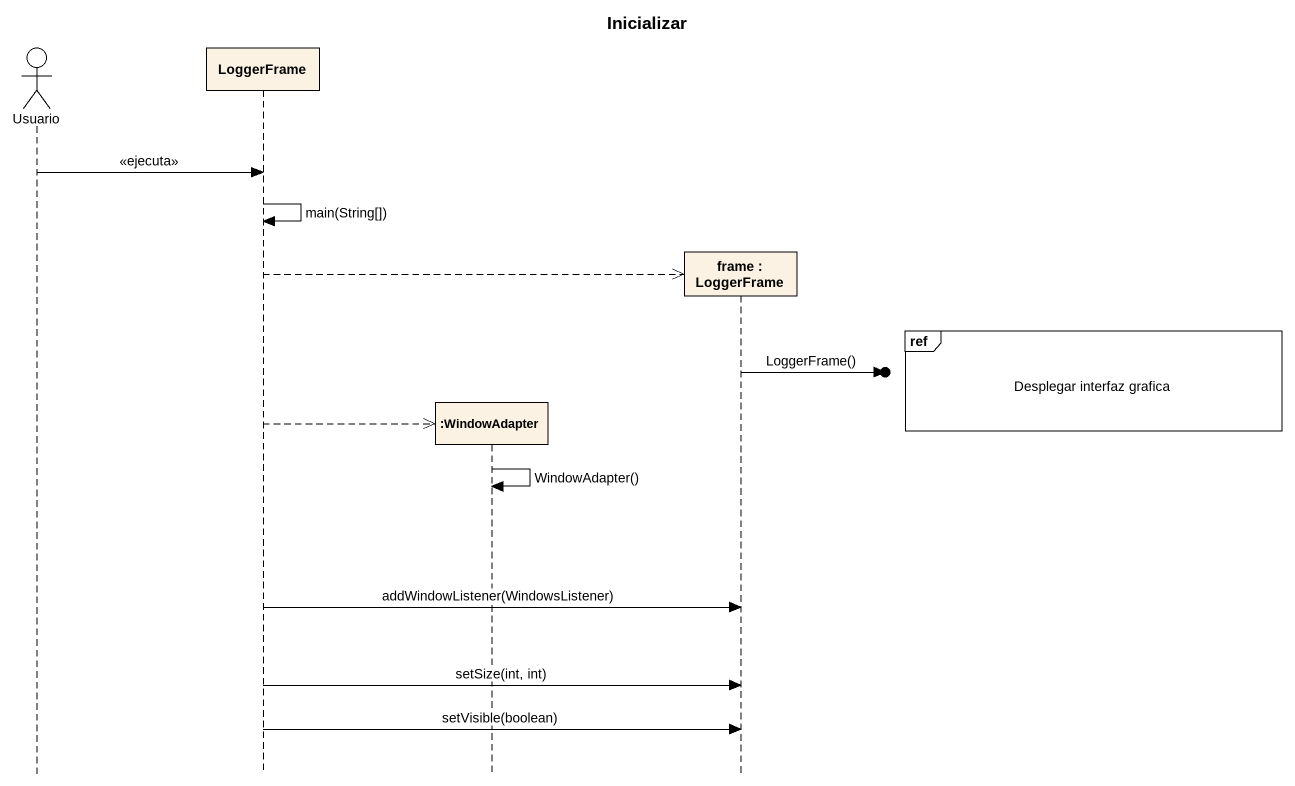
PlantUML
@startuml
title Inicializar
hide footbox
actor Usuario
participant LoggerFrame
participant ":WindowAdapter" as WindowAdapter
participant "frame : LoggerFrame" as frame_

Usuario -> LoggerFrame : <<ejecuta>>
LoggerFrame -> LoggerFrame : main(String[])
LoggerFrame -->> frame_ **
ref over frame_ : Desplegar interfaz grafica
frame_ ->o] : LoggerFrame()
LoggerFrame -->> WindowAdapter **
WindowAdapter -> WindowAdapter : WindowAdapter()
LoggerFrame -> frame_ : addWindowListener(WindowsListener)
LoggerFrame -> frame_ : setSize(int, int)
LoggerFrame -> frame_ : setVisible(boolean)
@enduml
